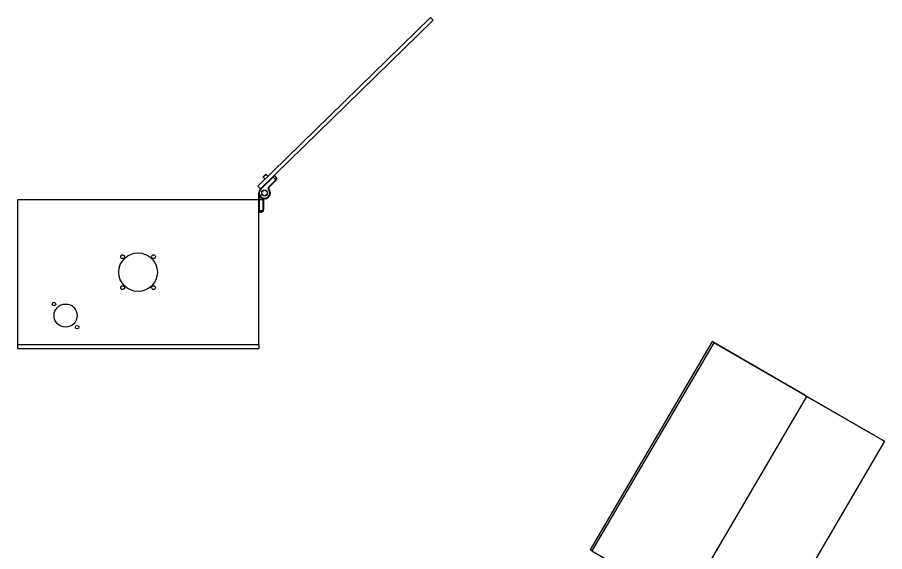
# Model space of a CAD drawing. Header units: millimetres. Extents: x 1 to 1184, y 0 to 836.
# Drawn here: x 474 to 923.1, y 243.8 to 520.6 of the extents above; entities that cross this region are included whole.
import ezdxf

# ---------------------------------------------------------------- set-up
doc = ezdxf.new("R2010")
doc.units = ezdxf.units.MM

msp = doc.modelspace()

# ---------------------------------------------------------------- linework, layer by layer
at = {"color": 7, "linetype": 'Continuous', "lineweight": 25}
for p, q in [((687.89, 520.56), (598.55, 433.14)), ((689.29, 519.13), (599.95, 431.71)), ((689.29, 519.13), (687.89, 520.56)), ((606.55, 437.83), (600.12, 431.53)), ((602.82, 439.14), (601.39, 437.74)), ((601.39, 438.02), (602.54, 439.14)), ((601.39, 438.02), (601.39, 437.74)), ((601.39, 437.74), (602.3, 436.81)), ((602.82, 439.14), (602.54, 439.14)), ((603.73, 438.21), (602.82, 439.14)), ((604.19, 432.72), (607.6, 436.05)), ((607.77, 435.87), (604.37, 432.54)), ((606.38, 438), (606.55, 437.83)), ((607.27, 438.52), (606.55, 437.83)), ((607.88, 436.47), (606.55, 437.83)), ((607.27, 438.52), (607.79, 437.99)), ((607.77, 435.87), (607.6, 436.05)), ((608.11, 436.38), (607.88, 436.47)), ((599.95, 431.71), (598.55, 433.14)), ((599.95, 431.71), (600.12, 431.53)), ((604.32, 431.52), (604.13, 431.35)), ((604.37, 432.54), (604.19, 432.72)), ((599.04, 426.07), (599.04, 429.57)), ((599.04, 426.07), (474.04, 426.07)), ((474.04, 426.07), (474.04, 351.07)), ((599.04, 426.07), (599.29, 426.07)), ((599.04, 351.07), (599.04, 426.07)), ((599.29, 426.07), (599.29, 426.32)), ((599.29, 426.32), (601.04, 426.32)), ((599.29, 426.07), (599.29, 420.57)), ((601.04, 426.07), (599.29, 426.07)), ((601.04, 426.07), (601.04, 426.32)), ((601.29, 421.07), (601.29, 425.82)), ((601.29, 425.82), (601.54, 425.82)), ((601.54, 425.82), (601.54, 421.07)), ((601.54, 425.82), (601.54, 425.82)), ((601.54, 425.82), (601.54, 425.82)), ((599.04, 420.57), (599.29, 420.57)), ((599.29, 420.57), (599.29, 419.57)), ((599.29, 420.57), (601.19, 420.57)), ((600.04, 419.57), (599.29, 419.57)), ((601.19, 420.57), (601.42, 420.47)), ((601.29, 421.07), (601.54, 421.07)), ((474.04, 351.07), (474.04, 349.07)), ((474.04, 351.07), (599.04, 351.07)), ((599.04, 351.07), (599.04, 349.07)), ((833.7, 352.59), (770.53, 244.73)), ((834.69, 351.99), (771.52, 244.14)), ((834.69, 351.99), (833.7, 352.59)), ((881.79, 324.83), (833.7, 352.59)), ((882.78, 324.23), (834.69, 351.99)), ((474.04, 349.07), (599.04, 349.07)), ((819.6, 216.38), (882.78, 324.23)), ((881.79, 324.83), (882.78, 324.23)), ((881.79, 324.83), (922.09, 301.56)), ((882.78, 324.23), (923.08, 300.96)), ((923.08, 300.96), (859.91, 193.11)), ((922.09, 301.56), (923.08, 300.96)), ((771.52, 244.14), (770.53, 244.73)), ((771.52, 244.14), (787.11, 235.14))]:
    msp.add_line(p, q, dxfattribs=at)
at = {"color": 8, "linetype": 'Continuous', "lineweight": 25}
msp.add_line((599.29, 428.37), (599.29, 426.32), dxfattribs=at)
at = {"color": 7, "linetype": 'Continuous', "lineweight": 25}
for centre, radius in [((602.04, 429.57), 1.5), ((602.04, 429.57), 1.4), ((536.54, 388.57), 10), ((528.54, 396.57), 1), ((544.54, 396.57), 1), ((528.54, 380.57), 1), ((544.54, 380.57), 1), ((493.04, 372.07), 0.9), ((499.04, 366.07), 6), ((505.04, 360.07), 0.9)]:
    msp.add_circle(centre, radius, dxfattribs=at)
for centre, radius, start, end in [((607.09, 438.35), 0.25, 44.3777, 134.3777), ((606.72, 436.94), 1.25, 314.3777, 337.9559), ((606.72, 436.94), 1.5, 314.3777, 337.9559), ((602.04, 429.57), 3, 134.3777, 40.5552), ((602.04, 429.57), 2.75, 134.3777, 40.5552), ((604.89, 432), 1, 134.3777, 220.5552), ((604.89, 432), 0.75, 134.3777, 220.5552), ((599.29, 426.07), 0.25, 90, 180), ((601.04, 425.82), 0.5, 0, 90), ((601.04, 425.82), 0.25, 0, 90), ((602.29, 425.82), 0.75, 93.8226, 180), ((599.29, 419.82), 0.25, 180, 270), ((600.04, 421.07), 1.25, 336.4218, 0), ((600.04, 421.07), 1.5, 336.4218, 0)]:
    msp.add_arc(centre, radius, start, end, dxfattribs=at)
at = {"color": 8, "linetype": 'Continuous', "lineweight": 25}
msp.add_arc((602.29, 425.82), 1, 129.8891, 158.0518, dxfattribs=at)
at = {"color": 7, "linetype": 'Continuous', "lineweight": 25}
for points, knots in [([(607.88, 436.47), (607.93, 436.58), (608.04, 436.82), (608.1, 437.25), (608.04, 437.61), (607.92, 437.84), (607.84, 437.94), (607.81, 437.97), (607.8, 437.98), (607.79, 437.99), (607.79, 437.99)], [0, 0, 0, 0, 0.185351, 0.408649, 0.709982, 0.898773, 0.962714, 0.986181, 0.997434, 1, 1, 1, 1]), ([(607.79, 437.99), (607.79, 437.99), (607.8, 437.98), (607.82, 437.96), (607.93, 437.84), (608.1, 437.58), (608.23, 437.16), (608.23, 436.73), (608.15, 436.49), (608.11, 436.38)], [0, 0, 0, 0, 0.002866, 0.014009, 0.059265, 0.293948, 0.598081, 0.820183, 1, 1, 1, 1]), ([(600.04, 419.57), (600.05, 419.57), (600.05, 419.57), (600.07, 419.57), (600.11, 419.57), (600.24, 419.58), (600.49, 419.65), (600.79, 419.86), (601.05, 420.2), (601.15, 420.45), (601.19, 420.57)], [0, 0, 0, 0, 0.002566, 0.013819, 0.037286, 0.101227, 0.290018, 0.591351, 0.814649, 1, 1, 1, 1]), ([(601.42, 420.47), (601.37, 420.36), (601.25, 420.13), (600.94, 419.83), (600.55, 419.63), (600.24, 419.57), (600.09, 419.57), (600.05, 419.57), (600.05, 419.57), (600.04, 419.57)], [0, 0, 0, 0, 0.179817, 0.401919, 0.706052, 0.940735, 0.985991, 0.997134, 1, 1, 1, 1])]:
    msp.add_open_spline(points, degree=3, knots=knots, dxfattribs=at)

doc.saveas('drawing.dxf')
